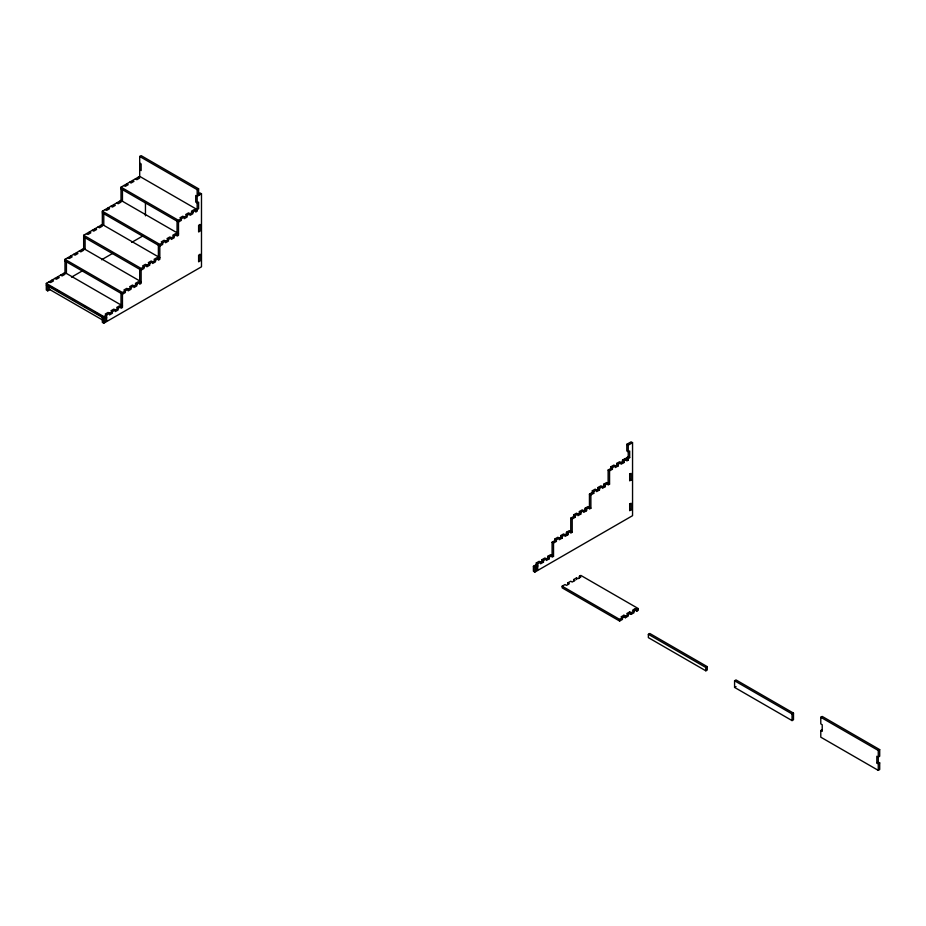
<?xml version="1.0" encoding="UTF-8"?>
<svg xmlns="http://www.w3.org/2000/svg" width="926" height="926" viewBox="0 0 926 926"><rect width="100%" height="100%" fill="white"/><g stroke="black" fill="none" stroke-linecap="round" stroke-linejoin="round"><path stroke-width="1.39" d="M197.169 209.565L139.699 176.38L139.699 156.471L141.134 155.637L198.615 188.823L198.615 195.455M50.247 289.41L47.735 290.857L46.3 290.035L46.3 283.391L103.781 316.576L122.452 305.8L64.982 272.614L64.982 259.338L122.452 292.523L141.134 281.736L83.664 248.55L83.664 235.273L141.134 268.459L159.816 257.683L102.335 224.497L102.335 211.221L159.816 244.406L178.498 233.618L121.017 200.433L121.017 187.168L139.699 176.38M102.335 211.221L121.017 200.433M83.664 235.273L102.335 224.497M64.982 259.338L83.664 248.55M139.699 156.471L197.169 189.656L198.615 188.823M198.129 194.078L200.051 192.967L201.486 193.8L201.486 266.804L103.781 323.22L102.335 322.387L102.335 317.41M46.3 283.391L64.982 272.614M201.486 193.8L197.169 196.289L195.733 195.455L195.733 202.099L197.169 202.921L198.615 202.099L198.615 208.732L178.498 220.342L121.017 187.168M71.533 277.117L82.808 270.612M101.605 259.766L112.879 253.249M131.666 242.404L142.94 235.899M628.245 458.439L628.245 460.095L626.809 460.928L626.809 457.606L628.245 458.439L629.68 457.606L629.68 450.974L628.245 451.795L626.809 450.974L626.809 444.33L631.115 441.841L632.551 442.674L632.551 515.678L534.846 572.094L533.411 571.261L533.411 566.284L536.281 564.629L537.717 565.45L537.717 563.795L536.281 562.962L536.281 564.629M626.809 444.33L628.245 445.163L632.551 442.674M610.998 466.727L612.433 467.561L612.433 469.227L609.563 470.883L609.563 484.159L608.127 484.981L608.127 470.049L610.998 468.394L610.998 466.727L613.869 465.072L615.315 465.905L615.315 467.561L618.186 465.905L618.186 464.239L616.751 463.417L616.751 465.072L618.186 465.905M616.751 463.417L619.621 461.75L621.057 462.583L621.057 464.239L623.927 462.583L623.927 460.928L626.809 459.261M623.927 462.583L622.492 461.75L622.492 460.095L625.374 458.439L628.245 460.095M626.809 457.606L628.245 456.773L629.68 457.606M612.433 467.561L616.751 465.072M618.186 464.239L622.492 461.75M592.316 490.792L593.763 491.625L593.763 493.28L590.881 494.935L590.881 508.212L589.445 509.045L589.445 494.114L592.316 492.447L592.316 490.792L595.198 489.136L596.633 489.958L596.633 491.625L599.504 489.958L599.504 488.303L598.069 487.47L598.069 489.136L599.504 489.958M598.069 487.47L600.939 485.814L602.375 486.648L602.375 488.303L605.257 486.648L605.257 484.981L608.127 483.326M605.257 486.648L603.821 485.814L603.821 484.159L606.692 482.492L609.563 484.159M593.763 491.625L598.069 489.136M599.504 488.303L603.821 485.814M629.68 474.205L631.115 473.371L631.115 480.004L629.68 480.837L629.68 473.869M573.645 514.844L575.081 515.678L575.081 517.333L572.199 519L572.199 532.276L570.763 533.098L570.763 518.166L573.645 516.511L573.645 514.844L576.516 513.189L577.951 514.023L577.951 515.678L580.822 514.023L580.822 512.356L579.387 511.534L579.387 513.189L580.822 514.023M579.387 511.534L582.257 509.867L583.704 510.701L583.704 512.356L586.575 510.701L586.575 509.045L589.445 507.379M586.575 510.701L585.139 509.867L585.139 508.212L588.01 506.557L590.881 508.212M575.081 515.678L579.387 513.189M580.822 512.356L585.139 509.867M554.963 538.909L556.399 539.742L556.399 541.397L553.528 543.053L553.528 556.329L552.093 557.163L552.093 542.231L554.963 540.564L554.963 538.909L557.834 537.254L559.269 538.075L559.269 539.742L562.151 538.075L562.151 536.42L560.705 535.587L560.705 537.254L562.151 538.075M560.705 535.587L563.587 533.932L565.022 534.765L565.022 536.42L567.893 534.765L567.893 533.098L570.763 531.443M567.893 534.765L566.457 533.932L566.457 532.276L569.328 530.61L572.199 532.276M556.399 539.742L560.705 537.254M562.151 536.42L566.457 533.932M629.68 504.068L631.115 503.235L631.115 509.867L629.68 510.701L629.68 503.732M536.281 562.962L539.152 561.306L540.587 562.14L540.587 563.795L543.469 562.14L543.469 560.473L542.034 559.651L542.034 561.306L543.469 562.14M542.034 559.651L544.905 557.984L546.34 558.818L546.34 560.473L549.211 558.818L549.211 557.163L552.093 555.496M549.211 558.818L547.775 557.984L547.775 556.329L550.646 554.674L553.528 556.329M537.717 563.795L542.034 561.306M543.469 560.473L547.775 557.984M533.411 566.284L534.846 567.117L537.717 565.45M536.281 567.117L537.717 566.284L537.717 569.606L536.281 570.428L536.281 566.562M633.986 609.424L633.986 612.746L631.115 614.401L629.68 613.568L625.374 616.056L623.927 615.234L621.057 616.89L622.492 617.723L622.492 619.378L619.621 621.033L562.151 587.848L562.151 586.193L565.022 584.538L566.457 585.359L569.328 583.704L567.893 582.871L567.893 584.538M567.893 582.871L570.763 581.215L572.199 582.049L575.081 580.382L573.645 579.56L573.645 581.215M573.645 579.56L576.516 577.893L577.951 578.727L580.822 577.072L579.387 576.238L579.387 577.893M579.387 576.238L580.822 575.405L638.303 608.59L638.303 610.257L636.868 611.079L635.433 610.257L631.115 612.746L629.68 611.912L626.809 613.568L628.245 614.401L628.245 616.056L625.374 617.723L623.927 616.89L619.621 619.378L562.151 586.193M638.303 608.59L636.868 609.424L635.433 608.59L632.551 610.257L633.986 611.079M648.362 634.31L649.797 633.477L707.267 666.662L707.267 669.984L705.832 670.806L648.362 637.632L648.362 634.31L705.832 667.496L707.267 666.662M734.573 680.772L736.008 679.939L793.489 713.124L793.489 719.757L792.054 720.59L734.573 687.405L734.573 680.772L792.054 713.946L793.489 713.124M734.573 687.405L736.008 686.571M820.783 730.545L822.219 731.366L822.219 724.734L820.783 723.9L820.783 717.268L822.219 716.435L879.7 749.62L879.7 756.264L878.265 757.086L876.829 756.264L876.829 762.897L878.265 763.73L879.7 762.897L879.7 769.529L878.265 770.363L820.783 737.177L820.783 730.545L822.219 729.711M820.783 717.268L878.265 750.454L879.7 749.62M876.829 762.897L878.265 762.063L879.7 762.897M139.699 163.103L141.134 163.937L141.134 170.569L139.699 169.736M138.263 177.213L139.699 178.035L136.828 179.702L135.393 178.868M622.492 460.095L623.927 460.928M132.511 180.524L133.946 181.357L131.075 183.012L129.64 182.191M126.769 183.846L128.205 184.679L125.334 186.334L123.887 185.501M610.998 468.394L612.433 469.227M629.68 479.182L631.115 480.004M121.017 188.823L178.498 222.008L181.369 220.342L181.369 218.686L179.933 217.853L182.804 216.198L184.239 217.031L184.239 218.686L187.121 217.031L187.121 215.364L185.675 214.543L188.557 212.876L189.992 213.709L189.992 215.364L192.863 213.709L192.863 212.054L191.427 211.221L194.298 209.565L195.733 210.387L195.733 212.054L197.169 211.221L197.169 189.656M608.127 470.049L609.563 470.883M119.581 201.266L121.017 202.099L118.146 203.755L116.711 202.921M603.821 484.159L605.257 484.981M113.829 204.588L115.275 205.41L112.393 207.077L110.958 206.243M108.087 207.899L109.523 208.732L106.652 210.387L105.217 209.565M629.68 509.045L631.115 509.867M592.316 492.447L593.763 493.28M102.335 212.876L159.816 246.061L162.687 244.406L162.687 242.751L161.251 241.917L164.122 240.251L165.557 241.084L165.557 242.751L168.439 241.084L168.439 239.429L167.004 238.595L169.875 236.94L171.31 237.762L171.31 239.429L174.181 237.762L174.181 236.107L172.745 235.273L175.616 233.618L177.063 234.452L177.063 236.107L178.498 235.273L178.498 220.342M589.445 494.114L590.881 494.935M100.899 225.319L102.335 226.152L99.464 227.808L98.029 226.986M585.139 508.212L586.575 509.045M95.158 228.641L96.593 229.474L93.723 231.13L92.276 230.296M89.405 231.963L90.841 232.785L87.97 234.452L86.535 233.618M573.645 516.511L575.081 517.333M83.664 236.94L141.134 270.126L144.005 268.459L144.005 266.804L142.569 265.97L145.451 264.315L146.887 265.149L146.887 266.804L149.757 265.149L149.757 263.482L148.322 262.66L151.193 260.993L152.628 261.826L152.628 263.482L155.499 261.826L155.499 260.171L154.063 259.338L156.945 257.683L158.381 258.504L158.381 260.171L159.816 259.338L159.816 244.406M570.763 518.166L572.199 519M82.217 249.383L83.664 250.217L80.782 251.872L79.347 251.039M566.457 532.276L567.893 533.098M76.476 252.705L77.911 253.527L75.041 255.194L73.605 254.361M70.723 256.016L72.159 256.849L69.288 258.504L67.853 257.683M554.963 540.564L556.399 541.397M64.982 260.993L122.452 294.179L125.334 292.523L125.334 290.857L123.887 290.035L126.769 288.368L128.205 289.201L128.205 290.857L131.075 289.201L131.075 287.546L129.64 286.713L132.511 285.058L133.946 285.879L133.946 287.546L136.828 285.879L136.828 284.224L135.393 283.391L138.263 281.736L139.699 282.569L139.699 284.224L141.134 283.391L141.134 268.459M552.093 542.231L553.528 543.053M63.547 273.436L64.982 274.27L62.111 275.925L60.665 275.103M547.775 556.329L549.211 557.163M57.794 276.758L59.229 277.592L56.359 279.247L54.923 278.413M52.053 280.08L53.488 280.902L50.606 282.569L49.171 281.736M536.281 565.45L537.717 566.284M50.409 286.597L52.898 288.032M55.375 289.468L59.102 291.621M72.749 299.492L75.237 300.927M83.919 305.95L86.407 307.374M95.089 312.398L102.531 316.692M46.3 285.058L103.781 318.243L106.652 316.576L106.652 314.921L105.217 314.088L108.087 312.432L109.523 313.266L109.523 314.921L112.393 313.266L112.393 311.599L110.958 310.777L113.829 309.11L115.275 309.944L115.275 311.599L118.146 309.944L118.146 308.289L116.711 307.455L119.581 305.8L121.017 306.622L121.017 308.289L122.452 307.455L122.452 292.523M536.281 568.772L537.717 569.606M103.781 320.732L49.171 289.201L49.171 285.879M878.265 750.454L878.265 762.063M878.265 763.73L878.265 770.363M792.054 713.946L792.054 720.59M705.832 667.496L705.832 670.806M636.868 609.424L636.868 611.079M635.433 608.59L635.433 610.257M631.115 612.746L631.115 614.401M629.68 611.912L629.68 613.568M628.245 445.163L628.245 456.773M625.374 458.439L625.374 460.095M625.374 616.056L625.374 617.723M623.927 615.234L623.927 616.89M619.621 619.378L619.621 621.033M576.516 577.893L576.516 579.56M534.846 567.117L534.846 572.094M177.063 221.175L177.063 232.785M158.381 245.24L158.381 256.849M145.451 202.956L145.451 215.839M139.699 269.292L139.699 280.902M122.452 189.656L122.452 201.266M121.017 293.345L121.017 304.967M103.781 213.709L103.781 225.319M103.781 316.576L103.781 323.22M85.099 237.774L85.099 249.383M66.417 261.826L66.417 273.436M47.735 285.879L47.735 290.857M200.051 224.497L198.615 225.319L198.615 231.963L200.051 231.13L200.051 224.497M200.051 254.361L198.615 255.194L198.615 261.826L200.051 260.993L200.051 254.361M106.652 317.41L105.217 318.243L105.217 321.553L106.652 320.732L106.652 317.41"/></g></svg>
